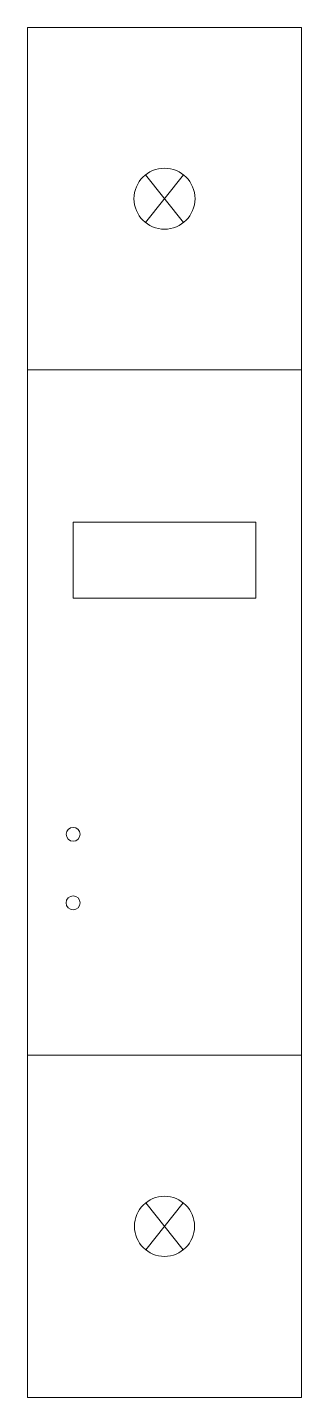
# Model space of a CAD drawing. Header units: millimetres. Extents: x 3879.8723 to 3879.8903, y 1654.1184 to 1654.2084.
import ezdxf

# ---------------------------------------------------------------- set-up
doc = ezdxf.new("R2010")
doc.units = ezdxf.units.MM
doc.layers.add('DPS', color=1, linetype='Continuous', lineweight=5)

msp = doc.modelspace()

# ---------------------------------------------------------------- linework, layer by layer
at = {"layer": 'DPS'}
for p, q in [((3879.872253, 1654.208407), (3879.872253, 1654.118407)), ((3879.872253, 1654.208407), (3879.890253, 1654.208407)), ((3879.890253, 1654.208407), (3879.890253, 1654.118407)), ((3879.880001, 1654.198721), (3879.882504, 1654.195593)), ((3879.882504, 1654.198721), (3879.880001, 1654.195593)), ((3879.872253, 1654.185907), (3879.890253, 1654.185907)), ((3879.875253, 1654.175907), (3879.887253, 1654.175907)), ((3879.875253, 1654.175907), (3879.875253, 1654.170907)), ((3879.887253, 1654.175907), (3879.887253, 1654.170907)), ((3879.875253, 1654.170907), (3879.887253, 1654.170907)), ((3879.890253, 1654.140907), (3879.872253, 1654.140907)), ((3879.880019, 1654.1312), (3879.882487, 1654.128114)), ((3879.882487, 1654.1312), (3879.880019, 1654.128114)), ((3879.890253, 1654.118407), (3879.872253, 1654.118407))]:
    msp.add_line(p, q, dxfattribs=at)
for centre, radius in [((3879.881253, 1654.197157), 0.002003), ((3879.875253, 1654.155407), 0.000455), ((3879.875253, 1654.150907), 0.00046), ((3879.881253, 1654.129657), 0.001975)]:
    msp.add_circle(centre, radius, dxfattribs=at)

doc.saveas('drawing.dxf')
